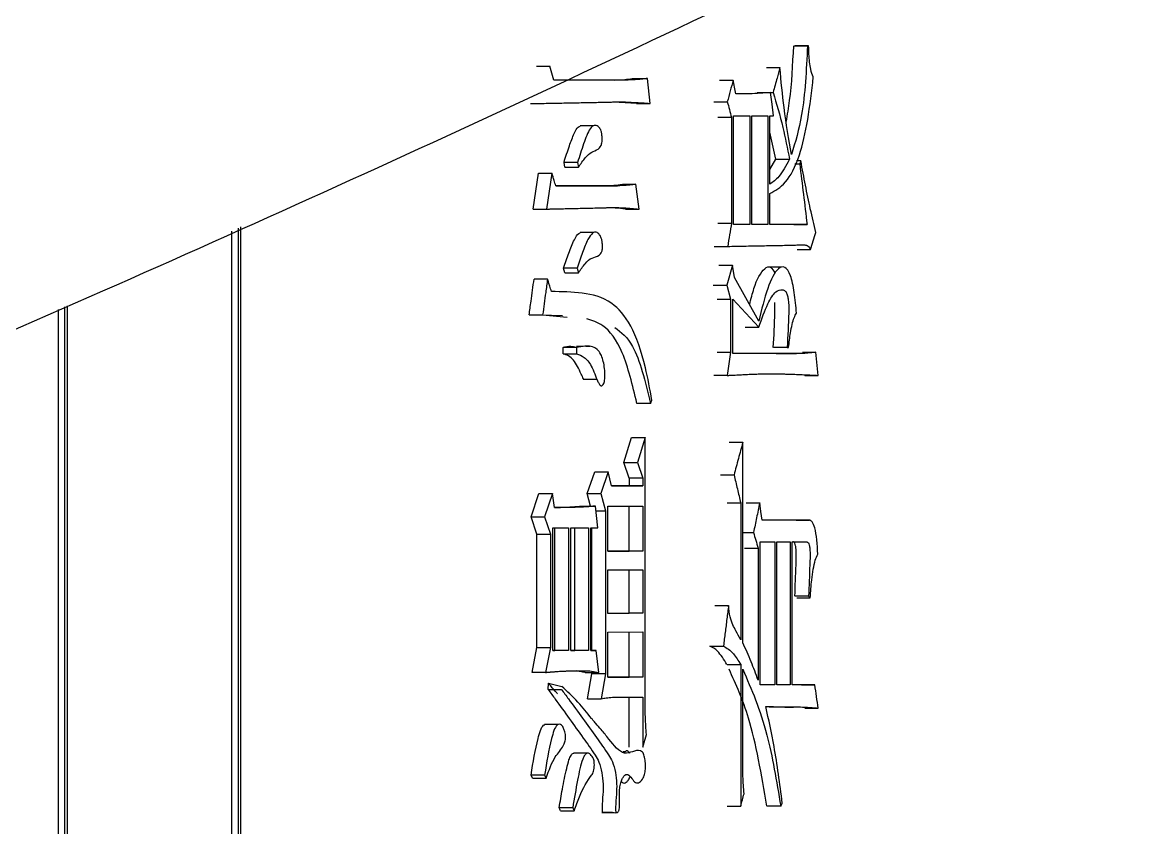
# Model space of a CAD drawing. Header units: millimetres. Extents: x 2451 to 4400, y 944 to 2322.
# Drawn here: x 3339.83 to 3347.64, y 1166.52 to 1172.12 of the extents above; entities that cross this region are included whole.
import ezdxf

# ---------------------------------------------------------------- set-up
doc = ezdxf.new("R2010")
doc.units = ezdxf.units.MM

msp = doc.modelspace()

# ---------------------------------------------------------------- linework, layer by layer
at = {"color": 7, "linetype": 'Continuous', "lineweight": 25}
for p, q in [((3345.1984, 1171.9538), (3345.2917, 1171.9538)), ((3345.2998, 1171.9538), (3345.2065, 1171.9538)), ((3345.2998, 1171.9538), (3345.2917, 1171.9538)), ((3343.4054, 1171.8131), (3343.4992, 1171.8131)), ((3343.5263, 1171.7158), (3343.4992, 1171.8131)), ((3345.0058, 1171.8023), (3345.0997, 1171.8023)), ((3344.0438, 1171.7158), (3343.5263, 1171.7158)), ((3344.0438, 1171.7158), (3343.9493, 1171.7158)), ((3344.0826, 1171.7266), (3344.1773, 1171.7266)), ((3344.1962, 1171.5535), (3344.1773, 1171.7266)), ((3344.6798, 1171.7158), (3344.7744, 1171.7158)), ((3344.9413, 1171.6293), (3345.0353, 1171.6293)), ((3343.3646, 1171.5535), (3343.4583, 1171.5535)), ((3344.1015, 1171.5535), (3344.1962, 1171.5535)), ((3344.6388, 1171.5644), (3344.7334, 1171.5644)), ((3344.6681, 1171.4562), (3344.7627, 1171.4562)), ((3344.7627, 1171.4562), (3344.7627, 1170.7206)), ((3344.7773, 1170.7098), (3344.7773, 1171.467)), ((3344.7773, 1171.467), (3344.8903, 1171.467)), ((3344.8903, 1171.467), (3344.8903, 1170.7098)), ((3344.9046, 1170.7098), (3344.9047, 1171.467)), ((3344.9047, 1171.467), (3345.0156, 1171.467)), ((3345.0156, 1171.467), (3345.0156, 1170.7098)), ((3345.0297, 1171.467), (3345.055, 1171.467)), ((3345.0297, 1170.9911), (3345.0297, 1171.467)), ((3343.8039, 1171.3981), (3343.7086, 1171.3981)), ((3345.0702, 1171.1642), (3345.0297, 1171.3528)), ((3343.6909, 1171.1425), (3343.5969, 1171.1425)), ((3343.6035, 1171.11), (3343.5969, 1171.1425)), ((3343.6909, 1171.1425), (3343.6976, 1171.11)), ((3345.0297, 1171.093), (3345.0702, 1171.1642)), ((3345.0725, 1171.1642), (3345.1662, 1171.1642)), ((3345.2456, 1171.1533), (3345.2143, 1171.1533)), ((3345.2456, 1171.1533), (3345.2374, 1171.1317)), ((3343.3816, 1170.8179), (3343.419, 1171.0667)), ((3343.419, 1171.0667), (3343.5128, 1171.0667)), ((3343.5128, 1171.0667), (3343.4754, 1170.8179)), ((3343.6035, 1171.11), (3343.6976, 1171.11)), ((3345.2031, 1171.1317), (3345.2374, 1171.1317)), ((3343.9698, 1170.9802), (3343.5399, 1170.9802)), ((3343.5399, 1170.9802), (3343.8753, 1170.9802)), ((3343.8753, 1170.9802), (3343.9698, 1170.9802)), ((3344.0035, 1170.991), (3344.098, 1170.991)), ((3344.1203, 1170.818), (3344.098, 1170.991)), ((3345.0297, 1170.7098), (3345.0297, 1170.9262)), ((3343.3816, 1170.8179), (3343.4754, 1170.8179)), ((3344.0257, 1170.818), (3344.1203, 1170.818)), ((3341.328, 1170.6859), (3341.3278, 1159.0819)), ((3341.3465, 1159.0319), (3341.3467, 1170.6946)), ((3344.6681, 1170.7206), (3344.7627, 1170.7206)), ((3344.8903, 1170.7098), (3344.7773, 1170.7098)), ((3344.8903, 1170.7098), (3344.796, 1170.7098)), ((3345.0156, 1170.7098), (3344.9046, 1170.7098)), ((3345.0156, 1170.7098), (3344.9215, 1170.7098)), ((3345.289, 1170.7098), (3345.0297, 1170.7098)), ((3345.1956, 1170.7098), (3345.289, 1170.7098)), ((3341.2825, 1170.6647), (3341.2823, 1159.0819)), ((3343.8041, 1170.6548), (3343.7088, 1170.6548)), ((3344.6417, 1170.5584), (3344.7363, 1170.5584)), ((3345.22, 1170.5368), (3345.3133, 1170.5368)), ((3343.6876, 1170.4069), (3343.5935, 1170.4069)), ((3343.6035, 1170.3744), (3343.5935, 1170.4069)), ((3343.6876, 1170.4069), (3343.6976, 1170.3744)), ((3344.674, 1170.4286), (3344.7686, 1170.4286)), ((3344.7686, 1170.4286), (3344.7304, 1170.2879)), ((3344.7832, 1170.342), (3344.7686, 1170.4286)), ((3345.1107, 1170.414), (3345.0163, 1170.414)), ((3343.4822, 1170.3312), (3343.3884, 1170.3312)), ((3344.6358, 1170.2879), (3344.7304, 1170.2879)), ((3344.7304, 1170.2879), (3344.7568, 1170.1906)), ((3344.9532, 1170.0391), (3344.7832, 1170.342)), ((3340.0759, 1170.1184), (3340.0758, 1159.0319)), ((3340.1208, 1170.1372), (3340.1207, 1159.0319)), ((3340.1409, 1159.0819), (3340.141, 1170.1457)), ((3344.7568, 1170.1906), (3344.7568, 1169.8228)), ((3344.7715, 1170.1906), (3344.9532, 1169.9959)), ((3344.7715, 1169.812), (3344.7715, 1170.1906)), ((3343.3544, 1170.0823), (3343.4481, 1170.0823)), ((3343.5867, 1170.0745), (3343.3544, 1170.0823)), ((3343.4481, 1170.0823), (3343.6196, 1170.0665)), ((3344.859, 1169.9959), (3344.9532, 1169.9959)), ((3343.6842, 1169.8552), (3343.5902, 1169.8552)), ((3343.5902, 1169.8119), (3343.5902, 1169.8552)), ((3343.5902, 1169.8119), (3343.6842, 1169.8119)), ((3343.7312, 1169.8622), (3343.6828, 1169.8622)), ((3343.6842, 1169.8552), (3343.6842, 1169.8119)), ((3343.7781, 1169.8622), (3343.7487, 1169.8622)), ((3344.7568, 1169.8228), (3344.7334, 1169.6605)), ((3345.2156, 1169.812), (3344.7715, 1169.812)), ((3345.1496, 1169.8553), (3345.0559, 1169.8553)), ((3345.0733, 1169.812), (3345.1196, 1169.812)), ((3345.122, 1169.812), (3345.2156, 1169.812)), ((3345.1496, 1169.8553), (3345.1606, 1169.8553)), ((3345.2576, 1169.8228), (3345.3508, 1169.8228)), ((3345.3668, 1169.6606), (3345.3508, 1169.8228)), ((3344.7334, 1169.6605), (3344.6387, 1169.6605)), ((3345.2737, 1169.6606), (3345.3668, 1169.6606)), ((3343.7312, 1169.6337), (3343.8265, 1169.6337)), ((3344.1993, 1169.4658), (3344.1046, 1169.4658)), ((3344.013, 1169.0547), (3344.0668, 1169.2278)), ((3344.0668, 1169.2278), (3344.1614, 1169.2278)), ((3344.1614, 1169.2278), (3344.1075, 1169.0547)), ((3344.1614, 1167.378), (3344.1614, 1169.2278)), ((3344.7468, 1169.1954), (3344.8412, 1169.1954)), ((3344.8412, 1167.8), (3344.8412, 1169.1954)), ((3344.013, 1169.0547), (3344.1075, 1169.0547)), ((3344.051, 1168.9466), (3344.013, 1169.0547)), ((3344.1075, 1169.0547), (3344.1456, 1168.9466)), ((3343.7584, 1168.8384), (3343.8105, 1168.9898)), ((3343.8105, 1168.9898), (3343.9049, 1168.9898)), ((3343.9049, 1168.9898), (3343.8526, 1168.8384)), ((3343.9276, 1168.8925), (3343.9049, 1168.9898)), ((3344.1456, 1168.9466), (3344.051, 1168.9466)), ((3344.051, 1168.9466), (3344.051, 1168.8925)), ((3344.1456, 1168.9466), (3344.1456, 1168.8925)), ((3344.6856, 1168.9682), (3344.7802, 1168.9682)), ((3344.051, 1168.8925), (3344.1456, 1168.8925)), ((3343.368, 1168.6761), (3343.4223, 1168.8384)), ((3343.4223, 1168.8384), (3343.5161, 1168.8384)), ((3343.5161, 1168.8384), (3343.4617, 1168.6761)), ((3343.5297, 1168.741), (3343.5161, 1168.8384)), ((3343.7584, 1168.8384), (3343.8526, 1168.8384)), ((3343.7821, 1168.7518), (3343.7584, 1168.8384)), ((3343.8526, 1168.8384), (3343.8853, 1168.7194)), ((3343.7224, 1168.7518), (3343.8166, 1168.7518)), ((3343.833, 1168.6004), (3343.8166, 1168.7518)), ((3343.8201, 1168.7194), (3343.8853, 1168.7194)), ((3343.8853, 1168.7194), (3343.8853, 1167.5836)), ((3343.9016, 1168.7518), (3344.1456, 1168.7519)), ((3343.9016, 1168.4381), (3343.9016, 1168.7518)), ((3344.051, 1168.4382), (3344.051, 1168.7519)), ((3344.1456, 1168.7519), (3344.1456, 1168.4382)), ((3344.7323, 1168.7735), (3344.8268, 1168.7735)), ((3344.8268, 1168.7735), (3344.8267, 1167.8216)), ((3344.8647, 1168.7735), (3344.9589, 1168.7735)), ((3343.368, 1168.6761), (3343.4617, 1168.6761)), ((3343.4087, 1168.5571), (3343.368, 1168.6761)), ((3343.4617, 1168.6761), (3343.5025, 1168.5571)), ((3345.3051, 1168.6546), (3344.9759, 1168.6545)), ((3345.2118, 1168.6546), (3345.3051, 1168.6546)), ((3343.4087, 1168.5571), (3343.5025, 1168.5571)), ((3343.4087, 1167.7675), (3343.4087, 1168.5571)), ((3343.5025, 1168.5571), (3343.5025, 1167.7675)), ((3343.5195, 1167.7458), (3343.5195, 1168.6004)), ((3343.5195, 1168.6004), (3343.6274, 1168.6004)), ((3343.5334, 1167.7458), (3343.5334, 1168.6004)), ((3343.6274, 1168.6004), (3343.6274, 1167.7458)), ((3343.6441, 1167.7458), (3343.6441, 1168.6004)), ((3343.6441, 1168.6004), (3343.7672, 1168.6004)), ((3343.673, 1167.7458), (3343.673, 1168.6004)), ((3343.7672, 1168.6004), (3343.7671, 1167.7458)), ((3343.7836, 1167.7458), (3343.7837, 1168.6004)), ((3343.7837, 1168.6004), (3343.833, 1168.6004)), ((3343.791, 1167.7458), (3343.791, 1168.6004)), ((3344.8412, 1168.568), (3344.9161, 1168.568)), ((3344.9617, 1167.5079), (3344.9617, 1168.5031)), ((3344.9617, 1168.5031), (3345.0633, 1168.5031)), ((3345.0633, 1168.5031), (3345.0633, 1167.5079)), ((3345.0773, 1167.5079), (3345.0773, 1168.5031)), ((3345.0773, 1168.5031), (3345.1716, 1168.5031)), ((3345.1716, 1168.5031), (3345.1716, 1167.5079)), ((3345.1854, 1168.5031), (3345.2862, 1168.5031)), ((3345.1854, 1167.5079), (3345.1854, 1168.5031)), ((3345.1901, 1168.5031), (3345.2862, 1168.5031)), ((3344.1456, 1168.4382), (3343.9016, 1168.4381)), ((3343.9016, 1168.4381), (3344.051, 1168.4382)), ((3344.1456, 1168.4382), (3344.051, 1168.4382)), ((3344.8533, 1168.4598), (3344.9475, 1168.4598)), ((3344.9475, 1168.4598), (3344.9475, 1167.5403)), ((3343.9016, 1168.0054), (3343.9016, 1168.3083)), ((3343.9016, 1168.3083), (3344.1456, 1168.3083)), ((3344.051, 1168.0055), (3344.051, 1168.3083)), ((3344.1456, 1168.3083), (3344.1456, 1168.0055)), ((3345.2997, 1168.1245), (3345.2064, 1168.1245)), ((3345.2172, 1168.1137), (3345.3105, 1168.1137)), ((3345.2997, 1168.1245), (3345.3105, 1168.1137)), ((3344.6475, 1168.0597), (3344.7422, 1168.0597)), ((3344.1456, 1168.0055), (3343.9016, 1168.0054)), ((3343.9016, 1168.0055), (3344.051, 1168.0055)), ((3344.1456, 1168.0055), (3344.051, 1168.0055)), ((3343.9016, 1167.8756), (3344.1456, 1167.8757)), ((3343.9016, 1167.5619), (3343.9016, 1167.8756)), ((3344.0509, 1167.562), (3344.051, 1167.8757)), ((3344.1456, 1167.8757), (3344.1456, 1167.5619)), ((3344.6115, 1167.7782), (3344.7068, 1167.7782)), ((3343.3748, 1167.5944), (3343.4087, 1167.7675)), ((3343.4087, 1167.7675), (3343.5025, 1167.7675)), ((3343.5025, 1167.7675), (3343.4685, 1167.5944)), ((3343.6274, 1167.7458), (3343.5195, 1167.7458)), ((3343.5195, 1167.7458), (3343.5334, 1167.7458)), ((3343.6274, 1167.7458), (3343.5334, 1167.7458)), ((3343.7671, 1167.7458), (3343.6441, 1167.7458)), ((3343.6441, 1167.7458), (3343.673, 1167.7458)), ((3343.7671, 1167.7458), (3343.673, 1167.7458)), ((3343.8198, 1167.7458), (3343.7836, 1167.7458)), ((3343.7836, 1167.7458), (3343.8198, 1167.7458)), ((3343.8395, 1167.5944), (3343.8198, 1167.7458)), ((3344.7323, 1167.6485), (3344.8267, 1167.6485)), ((3344.8267, 1167.6485), (3344.8267, 1166.6641)), ((3343.4685, 1167.5944), (3343.3748, 1167.5944)), ((3343.6829, 1167.6052), (3343.777, 1167.6052)), ((3343.7453, 1167.5944), (3343.8395, 1167.5944)), ((3343.7616, 1167.4105), (3343.791, 1167.5836)), ((3343.777, 1167.6052), (3343.8395, 1167.5944)), ((3343.791, 1167.5836), (3343.791, 1167.5944)), ((3343.8853, 1167.5836), (3343.791, 1167.5836)), ((3343.8853, 1167.5836), (3343.8559, 1167.4105)), ((3343.9016, 1167.5619), (3344.0509, 1167.562)), ((3344.1456, 1167.5619), (3343.9016, 1167.5619)), ((3344.1456, 1167.5619), (3344.0509, 1167.562)), ((3344.8412, 1166.967), (3344.8412, 1167.616)), ((3343.4864, 1167.4754), (3343.4898, 1167.5187)), ((3343.4898, 1167.5187), (3343.582, 1167.497)), ((3345.0633, 1167.5079), (3344.9617, 1167.5079)), ((3345.0633, 1167.5079), (3344.9693, 1167.5079)), ((3345.1716, 1167.5079), (3345.0773, 1167.5079)), ((3345.1716, 1167.5079), (3345.0779, 1167.5079)), ((3345.3427, 1167.5079), (3345.1854, 1167.5079)), ((3345.2495, 1167.5079), (3345.3427, 1167.5079)), ((3343.7616, 1167.4105), (3343.8559, 1167.4105)), ((3344.0509, 1167.0752), (3344.0509, 1167.4213)), ((3344.1456, 1167.4213), (3344.1456, 1167.0752)), ((3345.2737, 1167.3457), (3345.3668, 1167.3457)), ((3343.5557, 1167.232), (3343.4619, 1167.232)), ((3344.1456, 1167.0752), (3344.1709, 1167.1617)), ((3343.7609, 1167.0325), (3343.6656, 1167.0325)), ((3343.3781, 1166.8588), (3343.3679, 1166.8804)), ((3343.3781, 1166.8588), (3343.4719, 1166.8588)), ((3343.4617, 1166.8804), (3343.4719, 1166.8588)), ((3345.1051, 1166.6641), (3345.1163, 1166.6858)), ((3343.6575, 1166.6533), (3343.5635, 1166.6533)), ((3343.5735, 1166.6317), (3343.6675, 1166.6317)), ((3343.9337, 1166.6208), (3343.8688, 1166.6208)), ((3344.7322, 1166.6641), (3344.8267, 1166.6641)), ((3345.1051, 1166.6641), (3345.0113, 1166.6641))]:
    msp.add_line(p, q, dxfattribs=at)
at = {"color": 7, "linetype": 'Continuous', "lineweight": 25, "flags": 128}
for points in [[(3344.9582, 1171.6293), (3345.0043, 1171.6293), (3345.0522, 1171.6293)], [(3345.055, 1171.467), (3345.0451, 1171.5482), (3345.0353, 1171.6293)], [(3343.6035, 1170.3744), (3343.6447, 1170.3744), (3343.6711, 1170.3744), (3343.6976, 1170.3744)], [(3344.6622, 1170.1906), (3344.7091, 1170.1906), (3344.7568, 1170.1906)], [(3344.6622, 1169.8228), (3344.7091, 1169.8228), (3344.7568, 1169.8228)], [(3344.1993, 1169.4658), (3344.204, 1169.4766), (3344.2087, 1169.4873)], [(3344.9759, 1168.6545), (3344.9674, 1168.714), (3344.9589, 1168.7735)], [(3343.4864, 1167.4754), (3343.5286, 1167.4754), (3343.5545, 1167.4754), (3343.5803, 1167.4754)], [(3343.4617, 1166.8804), (3343.4269, 1166.8804), (3343.3974, 1166.8804), (3343.3679, 1166.8804)], [(3343.5735, 1166.6317), (3343.5709, 1166.6372), (3343.5684, 1166.6427), (3343.5635, 1166.6533)], [(3343.6575, 1166.6533), (3343.66, 1166.6478), (3343.6637, 1166.6397), (3343.6675, 1166.6317)]]:
    msp.add_lwpolyline(points, dxfattribs=at)
at = {"color": 7, "linetype": 'Continuous', "lineweight": 25}
for points, knots in [([(3271.2002, 1155.7579), (3273.7605, 1155.7828), (3277.3409, 1155.8176), (3282.6102, 1156.0964), (3287.0746, 1156.4317), (3292.3907, 1156.9973), (3297.9597, 1157.7706), (3303.7731, 1158.7807), (3309.7443, 1160.0367), (3315.8204, 1161.5474), (3321.9583, 1163.3181), (3328.1236, 1165.3523), (3334.2871, 1167.6517), (3340.4239, 1170.217), (3346.5121, 1173.0473), (3352.5316, 1176.1411), (3358.4643, 1179.4958), (3364.2935, 1183.1079), (3370.0032, 1186.9735), (3375.5788, 1191.0876), (3381.0061, 1195.4448), (3386.2717, 1200.039), (3391.3631, 1204.8636), (3396.2679, 1209.9112), (3400.9748, 1215.1742), (3405.4726, 1220.6441), (3409.7508, 1226.3124), (3413.7995, 1232.1696), (3417.6092, 1238.2062), (3421.1708, 1244.4121), (3424.476, 1250.7767), (3427.5169, 1257.2893), (3430.286, 1263.9385), (3432.7764, 1270.7129), (3434.9818, 1277.6006), (3436.8965, 1284.5894), (3438.5151, 1291.667), (3439.8329, 1298.8207), (3440.8458, 1306.0376), (3441.5502, 1313.3048), (3441.9431, 1320.609), (3442.0219, 1327.9369), (3441.785, 1335.2749), (3441.2308, 1342.6096), (3440.3586, 1349.9273), (3439.1683, 1357.2143), (3437.6602, 1364.457), (3435.8352, 1371.6415), (3433.6947, 1378.7544), (3431.2408, 1385.7819), (3428.476, 1392.7105), (3425.4033, 1399.5268), (3422.0262, 1406.2175), (3418.3486, 1412.7693), (3414.3749, 1419.1693), (3410.11, 1425.4047), (3405.5588, 1431.4627), (3400.7268, 1437.331), (3395.6197, 1442.9975), (3390.2431, 1448.45), (3384.7964, 1453.4976), (3379.323, 1458.1498), (3373.8648, 1462.4193), (3368.2399, 1466.4617), (3362.4584, 1470.2701), (3356.531, 1473.8382), (3350.4685, 1477.1602), (3344.2827, 1480.2305), (3337.9861, 1483.044), (3331.5924, 1485.5959), (3325.1172, 1487.882), (3318.5796, 1489.8982), (3312.0046, 1491.6408), (3305.4318, 1493.1056), (3298.938, 1494.2871), (3292.6484, 1495.1842), (3287.1247, 1495.7677), (3282.2419, 1496.1353), (3277.4178, 1496.375), (3271.4434, 1496.4921), (3265.9266, 1496.3818), (3260.6574, 1496.11), (3256.193, 1495.7726), (3250.8769, 1495.2076), (3245.3079, 1494.4341), (3239.4945, 1493.4241), (3233.5233, 1492.1681), (3227.4472, 1490.6574), (3221.3093, 1488.8867), (3215.144, 1486.8525), (3208.9805, 1484.5531), (3202.8437, 1481.9878), (3196.7555, 1479.1575), (3190.736, 1476.0637), (3184.8033, 1472.709), (3178.9741, 1469.0969), (3173.2644, 1465.2313), (3167.6888, 1461.1172), (3162.2616, 1456.76), (3156.9959, 1452.1658), (3151.9045, 1447.3412), (3146.9997, 1442.2936), (3142.2928, 1437.0306), (3137.795, 1431.5607), (3133.5168, 1425.8924), (3129.4681, 1420.0352), (3125.6585, 1413.9986), (3122.0967, 1407.7928), (3118.792, 1401.428), (3115.7492, 1394.916), (3112.9873, 1388.2645), (3110.6502, 1381.9825), (3109.3717, 1377.8773), (3108.8084, 1376.0689)], [0, 0, 0, 0, 0.010207, 0.014274, 0.021037, 0.028056, 0.035587, 0.043451, 0.051578, 0.059911, 0.06841, 0.077044, 0.085791, 0.094634, 0.103558, 0.112554, 0.121612, 0.130726, 0.13989, 0.149098, 0.158347, 0.167633, 0.176954, 0.186306, 0.195688, 0.205098, 0.214535, 0.223996, 0.233481, 0.242989, 0.252518, 0.262068, 0.271639, 0.281229, 0.290838, 0.300466, 0.310113, 0.319778, 0.329461, 0.339162, 0.348881, 0.358618, 0.368373, 0.378146, 0.387938, 0.397748, 0.407578, 0.417427, 0.427296, 0.437185, 0.447097, 0.457031, 0.466988, 0.47697, 0.486979, 0.497016, 0.507082, 0.517181, 0.527315, 0.537488, 0.547704, 0.556915, 0.566123, 0.575327, 0.584526, 0.593719, 0.602905, 0.612082, 0.621247, 0.630396, 0.639524, 0.64862, 0.657668, 0.666638, 0.675463, 0.683979, 0.691963, 0.697606, 0.703501, 0.71122, 0.721427, 0.725494, 0.732257, 0.739276, 0.746807, 0.754671, 0.762798, 0.771131, 0.77963, 0.788264, 0.797011, 0.805853, 0.814778, 0.823774, 0.832832, 0.841946, 0.85111, 0.860318, 0.869567, 0.878853, 0.888174, 0.897526, 0.906908, 0.916318, 0.925755, 0.935216, 0.944701, 0.954208, 0.963738, 0.973288, 0.982858, 0.992449, 1, 1, 1, 1]), ([(3345.1437, 1171.4265), (3345.1521, 1171.4743), (3345.1804, 1171.6337), (3345.1893, 1171.822), (3345.1956, 1171.9538)], [0, 0, 0, 0, 0.299589, 1, 1, 1, 1]), ([(3345.2917, 1171.9538), (3345.2832, 1171.7842), (3345.2682, 1171.4866), (3345.2065, 1171.2838), (3345.1799, 1171.1966)], [0, 0, 0, 0, 0.5699995, 1, 1, 1, 1]), ([(3345.3321, 1171.7375), (3345.3255, 1171.7534), (3345.3146, 1171.7801), (3345.3058, 1171.8401), (3345.3013, 1171.8956), (3345.3003, 1171.9344), (3345.2998, 1171.9538)], [0, 0, 0, 0, 0.327601, 0.548377, 0.773257, 1, 1, 1, 1]), ([(3345.0997, 1171.8023), (3345.093, 1171.778), (3345.0818, 1171.737), (3345.066, 1171.6794), (3345.0568, 1171.646), (3345.0522, 1171.6293)], [0, 0, 0, 0, 0.420833, 0.71041, 1, 1, 1, 1]), ([(3345.1799, 1171.1966), (3345.1613, 1171.3032), (3345.1279, 1171.4942), (3345.1083, 1171.7079), (3345.0997, 1171.8023)], [0, 0, 0, 0, 0.5581675, 1, 1, 1, 1]), ([(3343.9493, 1171.7158), (3343.9727, 1171.7165), (3344.0067, 1171.7176), (3344.051, 1171.7224), (3344.0721, 1171.7252), (3344.0826, 1171.7266)], [0, 0, 0, 0, 0.523499, 0.761739, 1, 1, 1, 1]), ([(3344.1773, 1171.7266), (3344.1657, 1171.7251), (3344.1426, 1171.722), (3344.0982, 1171.7175), (3344.0651, 1171.7165), (3344.0438, 1171.7158)], [0, 0, 0, 0, 0.2614203, 0.5228455, 1, 1, 1, 1]), ([(3344.7744, 1171.7158), (3344.7676, 1171.6906), (3344.754, 1171.6401), (3344.7403, 1171.5896), (3344.7334, 1171.5644)], [0, 0, 0, 0, 0.499999, 1, 1, 1, 1]), ([(3344.7919, 1171.6185), (3344.789, 1171.6347), (3344.7832, 1171.6671), (3344.7773, 1171.6996), (3344.7744, 1171.7158)], [0, 0, 0, 0, 0.4999992, 1, 1, 1, 1]), ([(3345.0297, 1170.9262), (3345.0665, 1170.9461), (3345.1405, 1170.9863), (3345.235, 1171.1598), (3345.2971, 1171.4357), (3345.3204, 1171.6362), (3345.3321, 1171.7375)], [0, 0, 0, 0, 0.271409, 0.54611, 0.770558, 1, 1, 1, 1]), ([(3345.0353, 1171.6293), (3344.9867, 1171.6249), (3344.9372, 1171.6205), (3344.8858, 1171.6195), (3344.8818, 1171.6195), (3344.8778, 1171.6194), (3344.8738, 1171.6193), (3344.8708, 1171.6193), (3344.8667, 1171.6192), (3344.8627, 1171.6191), (3344.8587, 1171.6191), (3344.8557, 1171.619), (3344.8516, 1171.619), (3344.8476, 1171.6189), (3344.8436, 1171.6189), (3344.8395, 1171.6189), (3344.8355, 1171.6188), (3344.8315, 1171.6188), (3344.8284, 1171.6188), (3344.8244, 1171.6187), (3344.8208, 1171.6187), (3344.8178, 1171.6187), (3344.8158, 1171.6186), (3344.8137, 1171.6186), (3344.8117, 1171.6186), (3344.8102, 1171.6186), (3344.8082, 1171.6186), (3344.8061, 1171.6186), (3344.8041, 1171.6186), (3344.8026, 1171.6185), (3344.8006, 1171.6185), (3344.7985, 1171.6185), (3344.7965, 1171.6185), (3344.7945, 1171.6185), (3344.7929, 1171.6185), (3344.7919, 1171.6185)], [0, 0, 0, 0, 0.606141, 0.618449, 0.630757, 0.655373, 0.667681, 0.679989, 0.692297, 0.716913, 0.729221, 0.741529, 0.753837, 0.778453, 0.790761, 0.803069, 0.827685, 0.839993, 0.852301, 0.864609, 0.889225, 0.895379, 0.901533, 0.913842, 0.919996, 0.92615, 0.932304, 0.944612, 0.950766, 0.95692, 0.963074, 0.975382, 0.981536, 0.98769, 1, 1, 1, 1]), ([(3345.0522, 1171.6293), (3345.0759, 1171.5505), (3345.1187, 1171.409), (3345.1516, 1171.2394), (3345.1662, 1171.1642)], [0, 0, 0, 0, 0.556475, 1, 1, 1, 1]), ([(3343.4583, 1171.5535), (3343.4766, 1171.5539), (3343.5132, 1171.5546), (3343.5676, 1171.5556), (3343.6218, 1171.5566), (3343.6756, 1171.5576), (3343.747, 1171.5589), (3343.8178, 1171.5602), (3343.888, 1171.5618), (3343.9316, 1171.5628), (3343.962, 1171.5634), (3343.9837, 1171.5639), (3343.9966, 1171.5642), (3344.0052, 1171.5643)], [0, 0, 0, 0, 0.097575, 0.19515, 0.292725, 0.390299, 0.487874, 0.683024, 0.780599, 0.878174, 0.926961, 0.951355, 1, 1, 1, 1]), ([(3344.1015, 1171.5535), (3344.0751, 1171.5551), (3344.0304, 1171.5576), (3343.9755, 1171.5607), (3343.9469, 1171.5623), (3343.937, 1171.5629)], [0, 0, 0, 0, 0.484055, 0.821174, 1, 1, 1, 1]), ([(3344.0052, 1171.5643), (3344.032, 1171.5628), (3344.0775, 1171.5603), (3344.141, 1171.5567), (3344.1778, 1171.5546), (3344.1962, 1171.5535)], [0, 0, 0, 0, 0.417352, 0.7086751, 1, 1, 1, 1]), ([(3344.7334, 1171.5644), (3344.7383, 1171.5463), (3344.7481, 1171.5103), (3344.7578, 1171.4742), (3344.7627, 1171.4562)], [0, 0, 0, 0, 0.500001, 1, 1, 1, 1]), ([(3343.5969, 1171.1425), (3343.6092, 1171.1815), (3343.6318, 1171.2533), (3343.6637, 1171.3364), (3343.6892, 1171.3898), (3343.7042, 1171.3928), (3343.7093, 1171.3938)], [0, 0, 0, 0, 0.373661, 0.687342, 0.895002, 1, 1, 1, 1]), ([(3343.6976, 1171.11), (3343.7138, 1171.1333), (3343.7434, 1171.1761), (3343.7895, 1171.2181), (3343.8263, 1171.228), (3343.8504, 1171.2478), (3343.8592, 1171.2711), (3343.862, 1171.2891), (3343.8627, 1171.312), (3343.8608, 1171.3374), (3343.856, 1171.3604), (3343.8468, 1171.3806), (3343.8302, 1171.3971), (3343.8061, 1171.4044), (3343.769, 1171.3717), (3343.7323, 1171.2707), (3343.7049, 1171.1859), (3343.6909, 1171.1425)], [0, 0, 0, 0, 0.1332879, 0.244453, 0.3554057, 0.4113373, 0.4265667, 0.441924, 0.4602398, 0.4832328, 0.5062844, 0.5267635, 0.567645, 0.6361532, 0.7048683, 0.8490662, 1, 1, 1, 1]), ([(3345.1662, 1171.1642), (3345.142, 1171.1194), (3345.099, 1171.0397), (3345.0508, 1171.0059), (3345.0297, 1170.9911)], [0, 0, 0, 0, 0.561781, 1, 1, 1, 1]), ([(3345.3508, 1170.6558), (3345.3375, 1170.7098), (3345.3116, 1170.8144), (3345.2769, 1170.9821), (3345.256, 1171.0962), (3345.2456, 1171.1533)], [0, 0, 0, 0, 0.347854, 0.67337, 1, 1, 1, 1]), ([(3343.5399, 1170.9802), (3343.536, 1170.9926), (3343.5296, 1171.0132), (3343.5205, 1171.042), (3343.5154, 1171.0585), (3343.5128, 1171.0667)], [0, 0, 0, 0, 0.428366, 0.714182, 1, 1, 1, 1]), ([(3345.2374, 1171.1317), (3345.2461, 1171.0614), (3345.2633, 1170.9208), (3345.2804, 1170.7802), (3345.289, 1170.7098)], [0, 0, 0, 0, 0.5, 1, 1, 1, 1]), ([(3343.8753, 1170.9802), (3343.8868, 1170.9805), (3343.9098, 1170.9811), (3343.9526, 1170.984), (3343.9837, 1170.9883), (3344.0035, 1170.991)], [0, 0, 0, 0, 0.267376, 0.53476, 1, 1, 1, 1]), ([(3344.098, 1170.991), (3344.0867, 1170.9894), (3344.064, 1170.9861), (3344.0213, 1170.9818), (3343.9898, 1170.9808), (3343.9698, 1170.9802)], [0, 0, 0, 0, 0.267045, 0.534097, 1, 1, 1, 1]), ([(3343.4754, 1170.8179), (3343.4841, 1170.8181), (3343.5016, 1170.8185), (3343.5278, 1170.8191), (3343.5539, 1170.8197), (3343.5886, 1170.8205), (3343.6318, 1170.8214), (3343.6833, 1170.8225), (3343.7346, 1170.8237), (3343.7856, 1170.8249), (3343.8279, 1170.826), (3343.8664, 1170.8269), (3343.8946, 1170.8276), (3343.9209, 1170.8283), (3343.9341, 1170.8286), (3343.9406, 1170.8288)], [0, 0, 0, 0, 0.055103, 0.110206, 0.165309, 0.220412, 0.330617, 0.440823, 0.551029, 0.661235, 0.771441, 0.826543, 0.913271, 0.956635, 1, 1, 1, 1]), ([(3344.0257, 1170.818), (3344.0014, 1170.8203), (3343.9596, 1170.8244), (3343.9153, 1170.8271), (3343.8954, 1170.8276), (3343.8932, 1170.8276)], [0, 0, 0, 0, 0.55266, 0.951825, 1, 1, 1, 1]), ([(3343.9406, 1170.8288), (3343.9653, 1170.8282), (3344.0078, 1170.8273), (3344.0676, 1170.8233), (3344.1027, 1170.8197), (3344.1203, 1170.818)], [0, 0, 0, 0, 0.408529, 0.704251, 1, 1, 1, 1]), ([(3344.7627, 1170.7206), (3344.7583, 1170.6936), (3344.7495, 1170.6395), (3344.7407, 1170.5854), (3344.7363, 1170.5584)], [0, 0, 0, 0, 0.5, 1, 1, 1, 1]), ([(3343.5935, 1170.4069), (3343.6053, 1170.4424), (3343.629, 1170.5136), (3343.6634, 1170.5979), (3343.6915, 1170.6464), (3343.7061, 1170.651), (3343.7095, 1170.6521)], [0, 0, 0, 0, 0.3465962, 0.6953672, 0.9290108, 1, 1, 1, 1]), ([(3343.6976, 1170.3744), (3343.7126, 1170.3971), (3343.7427, 1170.4425), (3343.7916, 1170.4836), (3343.829, 1170.4864), (3343.8515, 1170.5061), (3343.8594, 1170.5177), (3343.8637, 1170.5335), (3343.8654, 1170.5494), (3343.8651, 1170.5704), (3343.8621, 1170.5946), (3343.8555, 1170.6201), (3343.8416, 1170.6451), (3343.8209, 1170.662), (3343.792, 1170.6519), (3343.7589, 1170.603), (3343.724, 1170.5149), (3343.6997, 1170.4444), (3343.6876, 1170.4069), (3343.6876, 1170.4069)], [0, 0, 0, 0, 0.122963, 0.247031, 0.370505, 0.395962, 0.421667, 0.433716, 0.445798, 0.461982, 0.485013, 0.50855, 0.540716, 0.603687, 0.664288, 0.751122, 0.871606, 0.999878, 1, 1, 1, 1]), ([(3345.3133, 1170.5368), (3345.3195, 1170.5566), (3345.3321, 1170.5963), (3345.3446, 1170.6359), (3345.3508, 1170.6558)], [0, 0, 0, 0, 0.499999, 1, 1, 1, 1]), ([(3344.7363, 1170.5584), (3344.7556, 1170.5587), (3344.7942, 1170.5595), (3344.8515, 1170.5606), (3344.9084, 1170.5616), (3344.9554, 1170.5624), (3345.0022, 1170.5633), (3345.0486, 1170.5641), (3345.1038, 1170.5652), (3345.1495, 1170.5663), (3345.1913, 1170.5673), (3345.2222, 1170.5681), (3345.2511, 1170.5687), (3345.2655, 1170.5691), (3345.2727, 1170.5692)], [0, 0, 0, 0, 0.104023, 0.208045, 0.312068, 0.416091, 0.468102, 0.572125, 0.676148, 0.78017, 0.832182, 0.916091, 0.958045, 1, 1, 1, 1]), ([(3345.2727, 1170.5692), (3345.2806, 1170.5676), (3345.2946, 1170.5648), (3345.3075, 1170.5454), (3345.3133, 1170.5368)], [0, 0, 0, 0, 0.557581, 1, 1, 1, 1]), ([(3344.8887, 1170.154), (3344.8983, 1170.1925), (3344.9267, 1170.3066), (3344.9794, 1170.4021), (3345.0336, 1170.4277), (3345.0553, 1170.3888), (3345.0641, 1170.3732)], [0, 0, 0, 0, 0.215613, 0.638466, 0.853974, 1, 1, 1, 1]), ([(3345.2156, 1170.0932), (3345.2109, 1170.1422), (3345.2018, 1170.2385), (3345.1756, 1170.3665), (3345.1336, 1170.4237), (3345.0755, 1170.4062), (3345.0099, 1170.2751), (3344.9724, 1170.1188), (3344.9532, 1170.0391)], [0, 0, 0, 0, 0.1273113, 0.25064, 0.3763468, 0.5011022, 0.7458194, 1, 1, 1, 1]), ([(3343.3544, 1170.0823), (3343.3587, 1170.1137), (3343.3665, 1170.1708), (3343.3778, 1170.2538), (3343.3849, 1170.3054), (3343.3884, 1170.3312)], [0, 0, 0, 0, 0.377799, 0.688899, 1, 1, 1, 1]), ([(3343.4822, 1170.3312), (3343.4779, 1170.2998), (3343.4701, 1170.2427), (3343.4587, 1170.1598), (3343.4516, 1170.1081), (3343.4481, 1170.0823)], [0, 0, 0, 0, 0.377734, 0.688867, 1, 1, 1, 1]), ([(3343.5094, 1170.2446), (3343.5055, 1170.2571), (3343.499, 1170.2777), (3343.4899, 1170.3066), (3343.4848, 1170.323), (3343.4822, 1170.3312)], [0, 0, 0, 0, 0.4325048, 0.7162517, 1, 1, 1, 1]), ([(3344.2086, 1169.4873), (3344.1946, 1169.565), (3344.1582, 1169.767), (3344.0664, 1170.0309), (3343.9111, 1170.1968), (3343.7239, 1170.2398), (3343.5812, 1170.243), (3343.5094, 1170.2445)], [0, 0, 0, 0, 0.112639, 0.292888, 0.474955, 0.735645, 1, 1, 1, 1]), ([(3344.9532, 1169.9959), (3344.9735, 1170.0541), (3345.0096, 1170.1576), (3345.0673, 1170.2481), (3345.1093, 1170.2603), (3345.1355, 1170.2531), (3345.1481, 1170.2304), (3345.1563, 1170.202), (3345.1617, 1170.1563), (3345.1607, 1170.0369), (3345.1545, 1169.9347), (3345.1496, 1169.8553)], [0, 0, 0, 0, 0.23749, 0.42213, 0.564767, 0.621672, 0.660735, 0.693272, 0.725999, 0.787152, 1, 1, 1, 1]), ([(3345.0537, 1169.8553), (3345.0583, 1169.9356), (3345.064, 1170.0321), (3345.0659, 1170.1392), (3345.064, 1170.1616), (3345.0635, 1170.168)], [0, 0, 0, 0, 0.779722, 0.936775, 1, 1, 1, 1]), ([(3344.1046, 1169.4658), (3344.0737, 1169.5935), (3344.0131, 1169.8447), (3343.8807, 1170.0171), (3343.7928, 1170.0429), (3343.7555, 1170.0539)], [0, 0, 0, 0, 0.372916, 0.733547, 1, 1, 1, 1]), ([(3345.1606, 1169.8553), (3345.1645, 1169.8897), (3345.1709, 1169.9461), (3345.184, 1170.0161), (3345.1981, 1170.0651), (3345.2098, 1170.0839), (3345.2156, 1170.0932)], [0, 0, 0, 0, 0.348649, 0.570981, 0.788219, 1, 1, 1, 1]), ([(3343.9513, 1169.994), (3343.9947, 1169.9607), (3344.0987, 1169.8811), (3344.1623, 1169.6185), (3344.1993, 1169.4658)], [0, 0, 0, 0, 0.418252, 1, 1, 1, 1]), ([(3343.5902, 1169.8552), (3343.6081, 1169.8597), (3343.6392, 1169.8676), (3343.67, 1169.8599), (3343.6832, 1169.8566)], [0, 0, 0, 0, 0.573402, 1, 1, 1, 1]), ([(3343.7323, 1169.6359), (3343.7271, 1169.6473), (3343.7052, 1169.6951), (3343.6618, 1169.7868), (3343.6154, 1169.8031), (3343.5902, 1169.8119)], [0, 0, 0, 0, 0.12447, 0.525331, 1, 1, 1, 1]), ([(3343.6842, 1169.8119), (3343.702, 1169.8052), (3343.7376, 1169.7919), (3343.7909, 1169.7325), (3343.8205, 1169.6416), (3343.8436, 1169.5966), (3343.8545, 1169.5872), (3343.8648, 1169.5903), (3343.8729, 1169.6019), (3343.878, 1169.6187), (3343.881, 1169.6408), (3343.8817, 1169.6763), (3343.8781, 1169.723), (3343.8684, 1169.7712), (3343.8513, 1169.8151), (3343.8097, 1169.8648), (3343.7513, 1169.8672), (3343.7036, 1169.8587), (3343.6842, 1169.8552)], [0, 0, 0, 0, 0.115518, 0.231634, 0.360314, 0.38877, 0.411137, 0.433609, 0.45467, 0.468652, 0.482629, 0.505933, 0.545458, 0.585905, 0.62732, 0.690876, 0.874624, 1, 1, 1, 1]), ([(3345.3508, 1169.8228), (3345.3317, 1169.82), (3345.2998, 1169.8152), (3345.2547, 1169.8128), (3345.2286, 1169.8123), (3345.2156, 1169.812)], [0, 0, 0, 0, 0.427543, 0.713753, 1, 1, 1, 1]), ([(3344.7334, 1169.6605), (3344.737, 1169.6607), (3344.7443, 1169.6611), (3344.7553, 1169.6617), (3344.7698, 1169.6625), (3344.7879, 1169.6635), (3344.8097, 1169.6647), (3344.8313, 1169.6658), (3344.8529, 1169.6669), (3344.8744, 1169.6678), (3344.8958, 1169.6687), (3344.9137, 1169.6694), (3344.9314, 1169.67), (3344.9492, 1169.6706), (3344.9704, 1169.6711), (3344.988, 1169.6714), (3345.0021, 1169.6716), (3345.0126, 1169.6717), (3345.0231, 1169.6717), (3345.0336, 1169.6718), (3345.0424, 1169.6718), (3345.0493, 1169.6717), (3345.0546, 1169.6717), (3345.0598, 1169.6717), (3345.065, 1169.6717), (3345.0694, 1169.6716), (3345.0729, 1169.6716), (3345.0763, 1169.6716), (3345.0807, 1169.6715), (3345.0859, 1169.6714), (3345.0911, 1169.6714), (3345.0963, 1169.6713), (3345.1015, 1169.6712), (3345.1067, 1169.6711), (3345.1136, 1169.671), (3345.1222, 1169.6708), (3345.1326, 1169.6706), (3345.1429, 1169.6703), (3345.1532, 1169.67), (3345.1635, 1169.6697), (3345.1738, 1169.6694), (3345.1874, 1169.6689), (3345.2045, 1169.6683), (3345.2249, 1169.6675), (3345.2452, 1169.6666), (3345.2655, 1169.6657), (3345.2823, 1169.6649), (3345.2958, 1169.6642), (3345.3058, 1169.6637), (3345.3159, 1169.6632), (3345.3259, 1169.6627), (3345.3359, 1169.6622), (3345.3461, 1169.6617), (3345.3564, 1169.6611), (3345.3634, 1169.6607), (3345.3668, 1169.6606)], [0, 0, 0, 0, 0.016501, 0.033002, 0.049503, 0.082504, 0.115506, 0.148508, 0.18151, 0.214512, 0.247513, 0.280515, 0.297016, 0.330018, 0.36302, 0.396021, 0.412522, 0.429023, 0.445524, 0.462025, 0.478526, 0.486776, 0.495027, 0.503277, 0.511528, 0.519778, 0.523903, 0.528029, 0.536279, 0.54453, 0.55278, 0.56103, 0.569281, 0.577531, 0.585782, 0.602283, 0.618784, 0.635284, 0.651785, 0.668286, 0.684787, 0.701288, 0.73429, 0.767292, 0.800293, 0.833295, 0.866297, 0.882798, 0.899299, 0.9158, 0.932301, 0.948801, 0.965302, 0.982651, 1, 1, 1, 1]), ([(3344.8412, 1169.1954), (3344.8311, 1169.1575), (3344.8108, 1169.0818), (3344.7904, 1169.0061), (3344.7802, 1168.9682)], [0, 0, 0, 0, 0.5, 1, 1, 1, 1]), ([(3344.7802, 1168.9682), (3344.788, 1168.9358), (3344.8035, 1168.8709), (3344.819, 1168.806), (3344.8268, 1168.7735)], [0, 0, 0, 0, 0.500001, 1, 1, 1, 1]), ([(3344.1456, 1168.8925), (3344.1138, 1168.8925), (3344.0418, 1168.8925), (3343.9685, 1168.8925), (3343.9276, 1168.8925)], [0, 0, 0, 0, 0.44202, 1, 1, 1, 1]), ([(3343.9276, 1168.8925), (3343.9285, 1168.8925), (3343.9701, 1168.8925), (3344.011, 1168.8925), (3344.051, 1168.8925)], [0, 0, 0, 0, 0.020471, 1, 1, 1, 1]), ([(3343.8166, 1168.7518), (3343.8151, 1168.7517), (3343.8105, 1168.7513), (3343.8028, 1168.7505), (3343.7937, 1168.7496), (3343.786, 1168.7489), (3343.7799, 1168.7484), (3343.7753, 1168.748), (3343.7707, 1168.7476), (3343.7661, 1168.7473), (3343.7615, 1168.7469), (3343.7569, 1168.7466), (3343.7523, 1168.7464), (3343.743, 1168.7458), (3343.7107, 1168.7441), (3343.6736, 1168.7427), (3343.641, 1168.7422), (3343.6316, 1168.742), (3343.6269, 1168.7419), (3343.6223, 1168.7419), (3343.6176, 1168.7418), (3343.6129, 1168.7417), (3343.6082, 1168.7417), (3343.6036, 1168.7416), (3343.5989, 1168.7416), (3343.5942, 1168.7415), (3343.5895, 1168.7415), (3343.5848, 1168.7414), (3343.5801, 1168.7414), (3343.5754, 1168.7414), (3343.5715, 1168.7413), (3343.5684, 1168.7413), (3343.566, 1168.7413), (3343.5637, 1168.7413), (3343.5613, 1168.7412), (3343.5589, 1168.7412), (3343.5566, 1168.7412), (3343.5542, 1168.7412), (3343.5519, 1168.7412), (3343.5495, 1168.7411), (3343.5472, 1168.7411), (3343.5448, 1168.7411), (3343.5425, 1168.7411), (3343.5401, 1168.7411), (3343.5377, 1168.7411), (3343.5354, 1168.741), (3343.5327, 1168.741), (3343.5308, 1168.741), (3343.5297, 1168.741)], [0, 0, 0, 0, 0.016204, 0.048613, 0.081022, 0.11343, 0.129634, 0.145839, 0.162043, 0.178247, 0.194452, 0.210656, 0.22686, 0.243065, 0.307882, 0.567153, 0.631971, 0.648175, 0.664379, 0.680584, 0.696788, 0.712992, 0.729197, 0.745401, 0.761605, 0.777809, 0.794014, 0.810218, 0.826422, 0.842627, 0.858831, 0.866933, 0.875035, 0.883137, 0.89124, 0.899342, 0.907444, 0.915546, 0.923648, 0.93175, 0.939853, 0.947955, 0.956057, 0.964159, 0.972261, 0.980363, 0.988466, 1, 1, 1, 1]), ([(3343.5303, 1168.742), (3343.5488, 1168.7422), (3343.6135, 1168.7431), (3343.677, 1168.7482), (3343.7224, 1168.7518)], [0, 0, 0, 0, 0.286199, 1, 1, 1, 1]), ([(3344.9589, 1168.7735), (3344.9518, 1168.7393), (3344.9375, 1168.6708), (3344.9232, 1168.6022), (3344.9161, 1168.568)], [0, 0, 0, 0, 0.499999, 1, 1, 1, 1]), ([(3345.3641, 1168.4166), (3345.3595, 1168.4846), (3345.3531, 1168.578), (3345.3255, 1168.6469), (3345.3119, 1168.652), (3345.3051, 1168.6546)], [0, 0, 0, 0, 0.57516, 0.790026, 1, 1, 1, 1]), ([(3344.9161, 1168.568), (3344.9213, 1168.55), (3344.9318, 1168.5139), (3344.9423, 1168.4779), (3344.9475, 1168.4598)], [0, 0, 0, 0, 0.500002, 1, 1, 1, 1]), ([(3345.2036, 1168.1245), (3345.2067, 1168.197), (3345.2105, 1168.2876), (3345.2131, 1168.3961), (3345.2135, 1168.4429), (3345.2091, 1168.4756), (3345.2038, 1168.4943), (3345.197, 1168.5017), (3345.1924, 1168.5027), (3345.1901, 1168.5032)], [0, 0, 0, 0, 0.5086791, 0.6355929, 0.7626286, 0.8246529, 0.8841163, 0.9426063, 1, 1, 1, 1]), ([(3345.2862, 1168.5032), (3345.2903, 1168.5024), (3345.2969, 1168.5012), (3345.3043, 1168.4805), (3345.3118, 1168.4303), (3345.306, 1168.3042), (3345.3022, 1168.1959), (3345.2997, 1168.1245)], [0, 0, 0, 0, 0.100649, 0.162017, 0.226226, 0.489486, 1, 1, 1, 1]), ([(3345.3105, 1168.1137), (3345.3136, 1168.1558), (3345.3187, 1168.2248), (3345.331, 1168.3125), (3345.3448, 1168.3786), (3345.3578, 1168.404), (3345.3641, 1168.4166)], [0, 0, 0, 0, 0.348454, 0.571203, 0.789125, 1, 1, 1, 1]), ([(3344.7422, 1168.0596), (3344.7383, 1168.0285), (3344.7304, 1167.9661), (3344.7187, 1167.8723), (3344.7108, 1167.8096), (3344.7068, 1167.7783)], [0, 0, 0, 0, 0.331265, 0.665632, 1, 1, 1, 1]), ([(3344.8267, 1167.8216), (3344.8157, 1167.8426), (3344.7975, 1167.8772), (3344.7719, 1167.9238), (3344.7509, 1167.9766), (3344.7451, 1168.0316), (3344.7422, 1168.0596)], [0, 0, 0, 0, 0.334928, 0.552034, 0.77193, 1, 1, 1, 1]), ([(3344.7312, 1167.6485), (3344.7099, 1167.6836), (3344.672, 1167.7461), (3344.6299, 1167.7685), (3344.6115, 1167.7782)], [0, 0, 0, 0, 0.562835, 1, 1, 1, 1]), ([(3344.7068, 1167.7782), (3344.7302, 1167.7643), (3344.7723, 1167.7391), (3344.81, 1167.6763), (3344.8267, 1167.6485)], [0, 0, 0, 0, 0.556867, 1, 1, 1, 1]), ([(3344.9475, 1167.5403), (3344.932, 1167.5835), (3344.9074, 1167.6519), (3344.8713, 1167.7361), (3344.8513, 1167.7787), (3344.8412, 1167.8)], [0, 0, 0, 0, 0.460317, 0.729933, 1, 1, 1, 1]), ([(3343.4685, 1167.5944), (3343.4702, 1167.5945), (3343.4727, 1167.5947), (3343.4768, 1167.5951), (3343.4809, 1167.5955), (3343.4859, 1167.5959), (3343.4909, 1167.5963), (3343.4958, 1167.5968), (3343.5008, 1167.5972), (3343.5074, 1167.5978), (3343.5157, 1167.5984), (3343.5256, 1167.5992), (3343.5355, 1167.6), (3343.5552, 1167.6015), (3343.5782, 1167.6029), (3343.6011, 1167.604), (3343.6126, 1167.6044), (3343.6208, 1167.6047), (3343.6289, 1167.6049), (3343.6387, 1167.6051), (3343.6485, 1167.6053), (3343.6583, 1167.6055), (3343.668, 1167.6056), (3343.6778, 1167.6057), (3343.6875, 1167.6057), (3343.6972, 1167.6057), (3343.7053, 1167.6057), (3343.7118, 1167.6057), (3343.7167, 1167.6057), (3343.7215, 1167.6057), (3343.7264, 1167.6056), (3343.7312, 1167.6056), (3343.736, 1167.6056), (3343.7409, 1167.6055), (3343.7457, 1167.6055), (3343.7506, 1167.6055), (3343.7554, 1167.6054), (3343.7594, 1167.6054), (3343.7626, 1167.6053), (3343.765, 1167.6053), (3343.7675, 1167.6053), (3343.7699, 1167.6053), (3343.7719, 1167.6053), (3343.7743, 1167.6052), (3343.7759, 1167.6052), (3343.777, 1167.6052)], [0, 0, 0, 0, 0.015876, 0.023814, 0.03969, 0.055566, 0.071442, 0.087319, 0.103195, 0.119071, 0.150823, 0.182575, 0.214327, 0.246079, 0.373089, 0.436594, 0.468346, 0.484222, 0.515974, 0.547726, 0.579478, 0.611231, 0.642983, 0.674735, 0.706487, 0.738239, 0.769992, 0.785868, 0.801744, 0.81762, 0.833496, 0.849372, 0.865248, 0.881124, 0.897, 0.912877, 0.928753, 0.944629, 0.952567, 0.960505, 0.968443, 0.976381, 0.984319, 0.988288, 1, 1, 1, 1]), ([(3343.569, 1167.6023), (3343.595, 1167.6034), (3343.6321, 1167.605), (3343.6814, 1167.6052), (3343.6894, 1167.6052), (3343.6941, 1167.6052), (3343.6935, 1167.6052), (3343.6935, 1167.6052)], [0, 0, 0, 0, 0.614445, 0.874941, 0.976381, 0.999372, 1, 1, 1, 1]), ([(3343.7453, 1167.5944), (3343.7397, 1167.5954), (3343.7284, 1167.5973), (3343.7076, 1167.6009), (3343.6924, 1167.6036), (3343.6829, 1167.6052)], [0, 0, 0, 0, 0.2713542, 0.5427087, 1, 1, 1, 1]), ([(3345.0093, 1166.6641), (3344.9716, 1166.8835), (3344.9052, 1167.2704), (3344.7939, 1167.5116), (3344.7457, 1167.616)], [0, 0, 0, 0, 0.567143, 1, 1, 1, 1]), ([(3344.8412, 1167.616), (3344.9019, 1167.4774), (3345.0117, 1167.2264), (3345.0762, 1166.8381), (3345.1051, 1166.6641)], [0, 0, 0, 0, 0.551948, 1, 1, 1, 1]), ([(3343.4864, 1167.4754), (3343.5029, 1167.453), (3343.5853, 1167.3411), (3343.6946, 1167.1881), (3343.7958, 1167.0478), (3343.8414, 1166.9739), (3343.8616, 1166.903), (3343.8703, 1166.8214), (3343.8681, 1166.7388), (3343.8603, 1166.6731), (3343.8624, 1166.629), (3343.863, 1166.6153)], [0, 0, 0, 0, 0.102769, 0.513822, 0.691909, 0.752785, 0.814473, 0.868272, 0.914396, 0.973433, 1, 1, 1, 1]), ([(3343.5517, 1167.4451), (3343.5499, 1167.4472), (3343.5346, 1167.4656), (3343.5153, 1167.4884), (3343.4969, 1167.5102), (3343.4919, 1167.5161), (3343.4904, 1167.5179), (3343.49, 1167.5185), (3343.4898, 1167.5187)], [0, 0, 0, 0, 0.088199, 0.752198, 0.928123, 0.977067, 0.991785, 1, 1, 1, 1]), ([(3343.5789, 1167.4772), (3343.5954, 1167.4548), (3343.6779, 1167.3431), (3343.7875, 1167.1908), (3343.8888, 1167.0491), (3343.9349, 1166.9759), (3343.9555, 1166.9055), (3343.9646, 1166.8238), (3343.9627, 1166.7401), (3343.9546, 1166.6737), (3343.9567, 1166.629), (3343.9574, 1166.6153)], [0, 0, 0, 0, 0.102395, 0.511938, 0.690628, 0.751585, 0.813368, 0.867382, 0.913423, 0.973554, 1, 1, 1, 1]), ([(3343.9632, 1166.6209), (3343.9655, 1166.6203), (3343.9701, 1166.6191), (3343.9755, 1166.6258), (3343.9791, 1166.6339), (3343.9819, 1166.645), (3343.9844, 1166.6691), (3343.9836, 1166.6996), (3343.9828, 1166.7274), (3343.9822, 1166.7557), (3343.984, 1166.7892), (3343.9909, 1166.8265), (3344.0013, 1166.8556), (3344.0141, 1166.8745), (3344.0279, 1166.8848), (3344.0468, 1166.8858), (3344.0685, 1166.8571), (3344.0943, 1166.8215), (3344.1231, 1166.8266), (3344.1436, 1166.8484), (3344.1549, 1166.8752), (3344.1596, 1166.8922), (3344.1628, 1166.9113), (3344.1643, 1166.9322), (3344.1644, 1166.9537), (3344.1629, 1166.9749), (3344.1598, 1166.995), (3344.1555, 1167.0131), (3344.1503, 1167.0283), (3344.1421, 1167.0437), (3344.0975, 1167.0646), (3344.0173, 1166.994), (3343.9262, 1167.11), (3343.8617, 1167.1899), (3343.8278, 1167.2284), (3343.8098, 1167.2493), (3343.7996, 1167.2613), (3343.7617, 1167.3069), (3343.6903, 1167.398), (3343.6197, 1167.4626), (3343.582, 1167.497)], [0, 0, 0, 0, 0.0073787, 0.0150243, 0.0185756, 0.0221542, 0.0301488, 0.0452853, 0.0551706, 0.0606045, 0.0761177, 0.0914291, 0.1062873, 0.1223904, 0.1379565, 0.1534235, 0.1843059, 0.2154784, 0.2469224, 0.2782932, 0.2869385, 0.2948589, 0.3024354, 0.3101004, 0.3179917, 0.3256944, 0.3335974, 0.342062, 0.35006, 0.3577981, 0.3738098, 0.4991891, 0.6241938, 0.686833, 0.7292145, 0.7420731, 0.749377, 0.7648573, 0.8744701, 1, 1, 1, 1]), ([(3343.8559, 1167.4105), (3343.8675, 1167.4131), (3343.8863, 1167.4173), (3343.9124, 1167.4199), (3343.9268, 1167.4208), (3343.9341, 1167.4213)], [0, 0, 0, 0, 0.443386, 0.721661, 1, 1, 1, 1]), ([(3343.9341, 1167.4213), (3343.9696, 1167.4213), (3344.0408, 1167.4213), (3344.1106, 1167.4213), (3344.1456, 1167.4213)], [0, 0, 0, 0, 0.499996, 1, 1, 1, 1]), ([(3344.1709, 1167.1617), (3344.1677, 1167.2015), (3344.1621, 1167.2726), (3344.1616, 1167.3458), (3344.1614, 1167.378)], [0, 0, 0, 0, 0.558835, 1, 1, 1, 1]), ([(3345.0014, 1167.3565), (3345.0106, 1167.3564), (3345.0222, 1167.3563), (3345.0348, 1167.3563), (3345.0406, 1167.3562), (3345.0463, 1167.3562), (3345.0521, 1167.3562), (3345.0578, 1167.3561), (3345.0636, 1167.3561), (3345.0693, 1167.356), (3345.075, 1167.356), (3345.083, 1167.3559), (3345.0922, 1167.3559), (3345.1036, 1167.3558), (3345.1149, 1167.3557), (3345.1263, 1167.3556), (3345.1376, 1167.3555), (3345.149, 1167.3554), (3345.1603, 1167.3553), (3345.1716, 1167.3552), (3345.1828, 1167.3551), (3345.1941, 1167.355), (3345.2053, 1167.3549), (3345.2299, 1167.3546), (3345.2567, 1167.3537), (3345.2833, 1167.3522), (3345.2965, 1167.3513), (3345.3076, 1167.3505), (3345.3164, 1167.3499), (3345.323, 1167.3494), (3345.3296, 1167.3488), (3345.3362, 1167.3483), (3345.3428, 1167.3477), (3345.3482, 1167.3473), (3345.3539, 1167.3468), (3345.3597, 1167.3463), (3345.3644, 1167.3459), (3345.3668, 1167.3457)], [0, 0, 0, 0, 0.073851, 0.092313, 0.101545, 0.120007, 0.13847, 0.147702, 0.166164, 0.184627, 0.193858, 0.212321, 0.249246, 0.267709, 0.304634, 0.34156, 0.360022, 0.396948, 0.433873, 0.452336, 0.489261, 0.526187, 0.544649, 0.581575, 0.729279, 0.766204, 0.803129, 0.840055, 0.858517, 0.87698, 0.895443, 0.913906, 0.932368, 0.950831, 0.960062, 0.980031, 1, 1, 1, 1]), ([(3345.1163, 1166.6858), (3345.0988, 1166.8202), (3345.0678, 1167.0588), (3345.0216, 1167.266), (3345.0014, 1167.3564)], [0, 0, 0, 0, 0.563405, 1, 1, 1, 1]), ([(3345.0243, 1167.3556), (3345.0635, 1167.3551), (3345.1237, 1167.3543), (3345.1711, 1167.3528), (3345.1954, 1167.3515), (3345.1941, 1167.3517), (3345.1941, 1167.3517)], [0, 0, 0, 0, 0.589994, 0.905714, 0.998278, 1, 1, 1, 1]), ([(3343.3679, 1166.8804), (3343.3823, 1166.9688), (3343.4003, 1167.0797), (3343.4321, 1167.1915), (3343.4489, 1167.2261), (3343.4598, 1167.2295), (3343.4625, 1167.2304)], [0, 0, 0, 0, 0.631101, 0.79287, 0.948278, 1, 1, 1, 1]), ([(3343.4719, 1166.8588), (3343.4923, 1166.9138), (3343.5283, 1167.0112), (3343.5797, 1167.0579), (3343.6022, 1167.1056), (3343.607, 1167.126), (3343.6087, 1167.144), (3343.6071, 1167.1632), (3343.6024, 1167.1847), (3343.5938, 1167.209), (3343.5806, 1167.23), (3343.5643, 1167.236), (3343.5452, 1167.2284), (3343.5258, 1167.1923), (3343.4942, 1167.0788), (3343.4761, 1166.9683), (3343.4617, 1166.8804)], [0, 0, 0, 0, 0.207426, 0.367179, 0.400689, 0.416558, 0.431268, 0.448073, 0.466649, 0.497247, 0.53852, 0.578669, 0.62014, 0.682425, 0.747233, 1, 1, 1, 1]), ([(3343.5635, 1166.6533), (3343.5706, 1166.6968), (3343.586, 1166.7912), (3343.6091, 1166.9013), (3343.629, 1166.9824), (3343.6454, 1167.0188), (3343.6582, 1167.0334), (3343.6651, 1167.0315), (3343.6662, 1167.0312)], [0, 0, 0, 0, 0.286836, 0.622371, 0.77209, 0.876707, 0.981619, 1, 1, 1, 1]), ([(3343.6675, 1166.6317), (3343.6793, 1166.6652), (3343.7151, 1166.7666), (3343.7612, 1166.846), (3343.7972, 1166.8898), (3343.8036, 1166.9071), (3343.8073, 1166.9285), (3343.8086, 1166.9503), (3343.8075, 1166.9705), (3343.8039, 1166.9882), (3343.7937, 1167.0114), (3343.7779, 1167.0278), (3343.7584, 1167.0357), (3343.7412, 1167.022), (3343.7152, 1166.966), (3343.6884, 1166.8355), (3343.6684, 1166.7177), (3343.6575, 1166.6533)], [0, 0, 0, 0, 0.118686, 0.359193, 0.382947, 0.402076, 0.42122, 0.441111, 0.455767, 0.470498, 0.490907, 0.5484, 0.590659, 0.633123, 0.67426, 0.821853, 1, 1, 1, 1]), ([(3344.054, 1167.0304), (3344.0526, 1167.0331), (3344.0494, 1167.0397), (3344.041, 1167.048), (3344.0304, 1167.0504), (3344.019, 1167.0412), (3344.0121, 1167.0418), (3344.0085, 1167.0422)], [0, 0, 0, 0, 0.10465, 0.247836, 0.561594, 0.77082, 1, 1, 1, 1]), ([(3344.8499, 1166.7507), (3344.847, 1166.7904), (3344.8419, 1166.8616), (3344.8414, 1166.9347), (3344.8412, 1166.967)], [0, 0, 0, 0, 0.558835, 1, 1, 1, 1]), ([(3343.9952, 1166.8356), (3343.9993, 1166.8316), (3344.0126, 1166.8187), (3344.0318, 1166.8314), (3344.0483, 1166.8484), (3344.0545, 1166.8633), (3344.0568, 1166.8687)], [0, 0, 0, 0, 0.198082, 0.637662, 0.867691, 1, 1, 1, 1]), ([(3344.8267, 1166.6641), (3344.8306, 1166.6786), (3344.8383, 1166.7074), (3344.846, 1166.7363), (3344.8499, 1166.7507)], [0, 0, 0, 0, 0.5, 1, 1, 1, 1]), ([(3343.9574, 1166.6153), (3343.9415, 1166.6173), (3343.9138, 1166.6208), (3343.883, 1166.6211), (3343.8676, 1166.6191), (3343.8639, 1166.6173), (3343.8631, 1166.6163), (3343.863, 1166.6158), (3343.863, 1166.6155), (3343.863, 1166.6153)], [0, 0, 0, 0, 0.493604, 0.861876, 0.955662, 0.982084, 0.991539, 0.995796, 1, 1, 1, 1]), ([(3343.8688, 1166.6208), (3343.8676, 1166.6208), (3343.8656, 1166.6208), (3343.8637, 1166.6208), (3343.8633, 1166.6208), (3343.8633, 1166.6208), (3343.8634, 1166.6208), (3343.8689, 1166.6208), (3343.8876, 1166.6208), (3343.9097, 1166.6208), (3343.9261, 1166.6208), (3343.9341, 1166.6208)], [0, 0, 0, 0, 0.129284, 0.19753, 0.205182, 0.20766, 0.209322, 0.209922, 0.474182, 0.743585, 1, 1, 1, 1])]:
    msp.add_open_spline(points, degree=3, knots=knots, dxfattribs=at)
msp.add_open_spline([(3345.3668, 1167.3457), (3345.3628, 1167.3727), (3345.3548, 1167.4268), (3345.3468, 1167.4809), (3345.3427, 1167.5079)], degree=3, dxfattribs=at)

doc.saveas('drawing.dxf')
